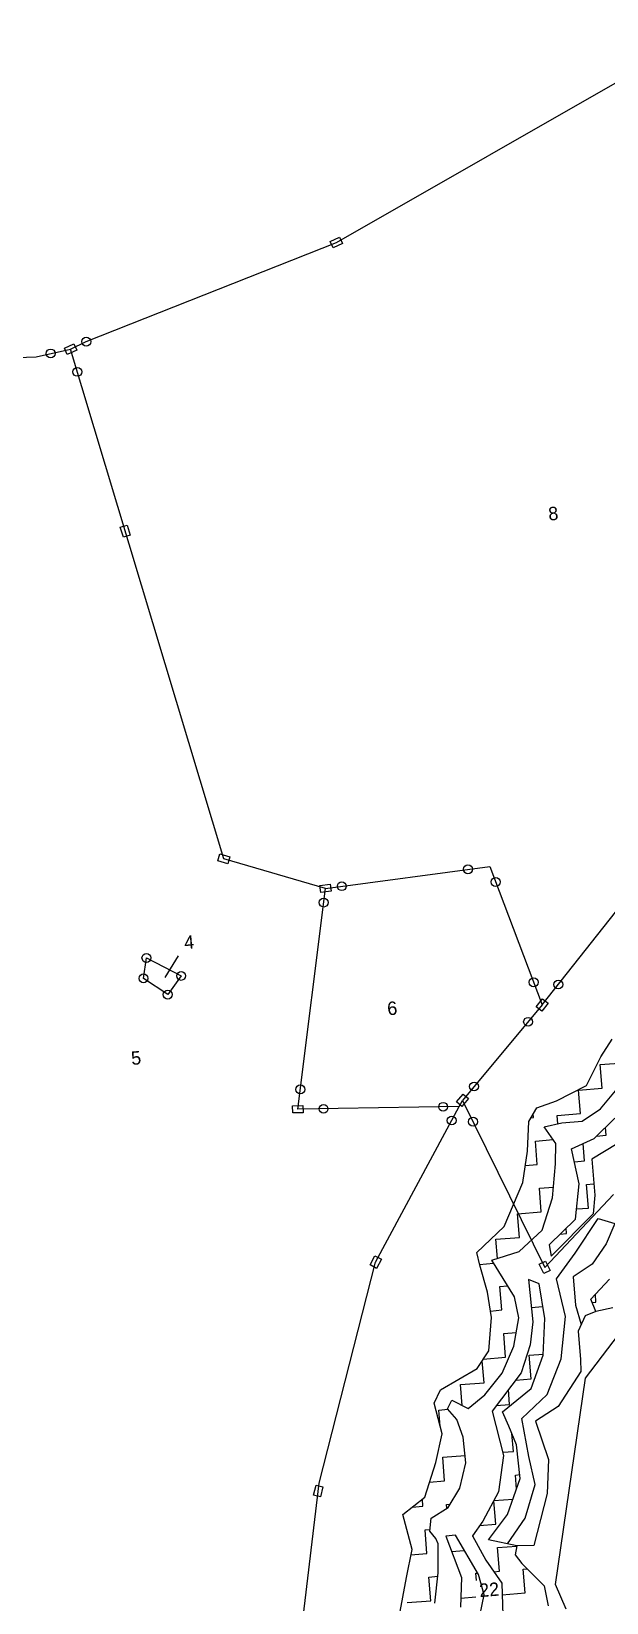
# Model space of a CAD drawing. Header units: metres. Extents: x 307122 to 311809, y 1926082 to 1930533.
# Drawn here: x 309685 to 310078, y 1929430 to 1930505 of the extents above; entities that cross this region are included whole.
import ezdxf

# ---------------------------------------------------------------- set-up
doc = ezdxf.new("R2010")
doc.units = ezdxf.units.M
for name, color, linetype in [('POLY_HATCH', 12, 'Continuous'), ('POLY_PARCEL', 6, 'Continuous'), ('TEXT_PARCEL', 7, 'Continuous'), ('V_BOUND_LINE', 7, 'Continuous')]:
    doc.layers.add(name, color=color, linetype=linetype)
doc.styles.add('TEXT_MAP', font='')
doc.styles.get('TEXT_MAP').set_extended_font_data('Kruti Dev 050')
doc.dimstyles.get("Standard").update_dxf_attribs({"dimtxt": 2.5, "dimasz": 2.5, "dimexe": 1.25, "dimexo": 0.625, "dimtad": 1, "dimdec": 4, "dimdsep": 46, "dimlunit": 6, "dimtxsty": 'Standard', "dimcen": 2.5, "dimadec": 0, "dimazin": 0, "dimtfac": 1, "dimtdec": 4, "dimtmove": 0, "dimatfit": 3, "dimfxl": 1, "dimtolj": 1, "dimtzin": 0, "dimarcsym": 0})

msp = doc.modelspace()

# ---------------------------------------------------------------- linework, layer by layer
for points in [[(309889.2, 1930361.2), (309895.6, 1930364.2), (309897.7, 1930359.8), (309891.3, 1930356.8)], [(309707.1, 1930288.3), (309713.5, 1930291.3), (309715.6, 1930286.9), (309709.1, 1930283.9)], [(309747.5, 1930158.9), (309745.4, 1930165.7), (309750.1, 1930167.1), (309752.2, 1930160.3)], [(309813.6, 1929942), (309820.4, 1929940), (309819, 1929935.3), (309812.2, 1929937.3)], [(309882.1, 1929920.4), (309889.1, 1929921.3), (309889.8, 1929916.5), (309882.7, 1929915.5)], [(310030.3, 1929837.4), (310034.6, 1929842.9), (310038.5, 1929839.9), (310034.1, 1929834.3)], [(309975.6, 1929772.2), (309980.2, 1929777.6), (309983.9, 1929774.5), (309979.4, 1929769)], [(309863.4, 1929769.6), (309870.5, 1929769.7), (309870.6, 1929764.8), (309863.5, 1929764.7)], [(309916.5, 1929660.6), (309919.8, 1929666.8), (309924.2, 1929664.5), (309920.8, 1929658.3)], [(310035.4, 1929654.7), (310032.3, 1929661.1), (310036.7, 1929663.3), (310039.8, 1929656.9)], [(309877.8, 1929503), (309879.5, 1929509.9), (309884.2, 1929508.8), (309882.6, 1929501.9)]]:
    msp.add_lwpolyline(points, close=True)
for centre in [(309722.1, 1930292.7), (309697.7, 1930284.6), (309716, 1930272), (309983.5, 1929931.5), (309897.1, 1929919.9), (310002.5, 1929922.8), (309884.7, 1929908.7), (309763.3, 1929870.8), (309761.3, 1929856.8), (309787.1, 1929858.5), (310028.5, 1929854.1), (310045.4, 1929852.6), (309777.9, 1929845.7), (310024.7, 1929827.1), (309868.7, 1929780.8), (309987.7, 1929782.8), (309884.6, 1929767.5), (309966.5, 1929768.9), (309972.4, 1929759.5), (309987, 1929758.7)]:
    msp.add_circle(centre, 3.04)
at = {"layer": 'POLY_HATCH'}
for p, q in [((310074.4, 1929803.1), (310082.2, 1929815.1)), ((310064.6, 1929783.5), (310074.4, 1929803.1)), ((310044.1, 1929773), (310064.6, 1929783.5)), ((310074.2, 1929767.5), (310084.5, 1929779.8)), ((310025.1, 1929758.8), (310030.6, 1929768.1)), ((310030.6, 1929768.1), (310044.1, 1929773)), ((310061.7, 1929759.1), (310074.2, 1929767.5)), ((310024.3, 1929738.6), (310025.1, 1929758.8)), ((310035.7, 1929755.2), (310047.9, 1929757.9)), ((310043.8, 1929743.7), (310035.7, 1929755.2)), ((310047.9, 1929757.9), (310061.7, 1929759.1)), ((310070, 1929747.2), (310084.1, 1929761.2)), ((310043.5, 1929729.9), (310043.8, 1929743.7)), ((310054.4, 1929740.2), (310070, 1929747.2)), ((310021, 1929717), (310024.3, 1929738.6)), ((310059.7, 1929716.2), (310054.4, 1929740.2)), ((310085.6, 1929743.5), (310068.3, 1929733)), ((310068.3, 1929733), (310070.3, 1929708.4)), ((310041.5, 1929706.6), (310043.5, 1929729.9)), ((310008.3, 1929687), (310021, 1929717)), ((310057.1, 1929692), (310059.7, 1929716.2)), ((310034.4, 1929684.4), (310041.5, 1929706.6)), ((310070.3, 1929708.4), (310069.2, 1929695.7)), ((310039.2, 1929674.4), (310057.1, 1929692)), ((310040.5, 1929666.7), (310069.2, 1929695.7)), ((310057, 1929668.7), (310072.7, 1929692.4)), ((310072.7, 1929692.4), (310084.2, 1929688.9)), ((309989.7, 1929669.1), (310008.3, 1929687)), ((310018.6, 1929669.9), (310034.4, 1929684.4)), ((310084.2, 1929688.9), (310078.1, 1929675.2)), ((309991.6, 1929660.5), (309989.7, 1929669.1)), ((309999.9, 1929663.8), (310018.6, 1929669.9)), ((310039.2, 1929674.4), (310040.5, 1929666.7)), ((310044.1, 1929651.2), (310057, 1929668.7)), ((310078.1, 1929675.2), (310068.5, 1929661.2)), ((309996.9, 1929642), (309991.6, 1929660.5)), ((310007.7, 1929651.3), (309999.9, 1929663.8)), ((310040.5, 1929666.7), (310040.5, 1929666.7)), ((310068.5, 1929661.2), (310055.6, 1929652.6)), ((310015.4, 1929638.8), (310007.7, 1929651.3)), ((310032.3, 1929647.6), (310024.9, 1929650.6)), ((310024.9, 1929650.6), (310027.9, 1929621.6)), ((310036.1, 1929624), (310032.3, 1929647.6)), ((310050.2, 1929625.3), (310044.1, 1929651.2)), ((310055.6, 1929652.6), (310057.2, 1929633.1)), ((310067.6, 1929637.2), (310080.4, 1929650.8)), ((309999.6, 1929624.6), (309996.9, 1929642)), ((310018.4, 1929624.4), (310015.4, 1929638.8)), ((310071.2, 1929628.7), (310067.6, 1929637.2)), ((310047.4, 1929596.3), (310050.2, 1929625.3)), ((310057.2, 1929633.1), (310061, 1929619.8)), ((310063.7, 1929625.8), (310059, 1929615.2)), ((310071.2, 1929628.7), (310063.7, 1929625.8)), ((310082.8, 1929631.2), (310071.2, 1929628.7)), ((309997.7, 1929601.8), (309999.6, 1929624.6)), ((310015, 1929605), (310018.4, 1929624.4)), ((310027.9, 1929621.6), (310026.2, 1929605.9)), ((310035.1, 1929598.8), (310036.1, 1929624)), ((310059, 1929615.2), (310060.6, 1929595.8)), ((310006.9, 1929586.6), (310015, 1929605)), ((310026.2, 1929605.9), (310020, 1929586.8)), ((309989.9, 1929589.8), (309997.7, 1929601.8)), ((310026.8, 1929576), (310035.1, 1929598.8)), ((310037.8, 1929571.9), (310047.4, 1929596.3)), ((310060.6, 1929595.8), (310060.8, 1929587.7)), ((309964.6, 1929575.2), (309989.9, 1929589.8)), ((309995, 1929571.7), (310006.9, 1929586.6)), ((310020, 1929586.8), (310000, 1929560.6)), ((310060.8, 1929587.7), (310045.2, 1929563.7)), ((309960.3, 1929566), (309964.6, 1929575.2)), ((309983.7, 1929562.3), (309995, 1929571.7)), ((310007.2, 1929560), (310026.8, 1929576)), ((310020.3, 1929555.6), (310037.8, 1929571.9)), ((309965.8, 1929545.1), (309960.3, 1929566)), ((309969.5, 1929562.2), (309972.5, 1929568.1)), ((309975.8, 1929554.9), (309969.5, 1929562.2)), ((309972.5, 1929568.1), (309983.7, 1929562.3)), ((310045.2, 1929563.7), (310029.7, 1929553.6)), ((309980.3, 1929542.8), (309975.8, 1929554.9)), ((310000, 1929560.6), (310007.9, 1929530.2)), ((310011.6, 1929550.2), (310007.2, 1929560)), ((310016.8, 1929537.5), (310011.6, 1929550.2)), ((310025.2, 1929529.6), (310020.3, 1929555.6)), ((310029.7, 1929553.6), (310038.6, 1929527.5)), ((309961.5, 1929525.4), (309965.8, 1929545.1)), ((309982.1, 1929525.2), (309980.3, 1929542.8)), ((310007.9, 1929530.2), (310004.5, 1929505.4)), ((310019.3, 1929514.4), (310016.8, 1929537.5)), ((310029.6, 1929510.4), (310025.2, 1929529.6)), ((309953.9, 1929501.6), (309961.5, 1929525.4)), ((309977.9, 1929507.8), (309982.1, 1929525.2)), ((310038.6, 1929527.5), (310037.7, 1929504.2)), ((309970, 1929494.7), (309977.9, 1929507.8)), ((310010.6, 1929489.7), (310019.3, 1929514.4)), ((310022.7, 1929487.4), (310029.6, 1929510.4)), ((309939, 1929489.8), (309953.9, 1929501.6)), ((310004.5, 1929505.4), (309993.6, 1929485.3)), ((310037.7, 1929504.2), (310028.7, 1929468.6)), ((309945.2, 1929465.9), (309939, 1929489.8)), ((309957.5, 1929478.4), (309958.2, 1929487.4)), ((309958.2, 1929487.4), (309970, 1929494.7)), ((309997.6, 1929472.5), (310010.6, 1929489.7)), ((310010.5, 1929469.8), (310022.7, 1929487.4)), ((309961.5, 1929473.4), (309957.5, 1929478.4)), ((309975, 1929475.6), (309968.3, 1929475)), ((309968.3, 1929475), (309979.1, 1929446.6)), ((309990.7, 1929448.7), (309975, 1929475.6)), ((309993.6, 1929485.3), (309986.6, 1929475.2)), ((309986.6, 1929475.2), (309995.8, 1929458.6)), ((309941.5, 1929446.6), (309945.2, 1929465.9)), ((309963.2, 1929469.7), (309961.5, 1929473.4)), ((309963.1, 1929449.8), (309963.2, 1929469.7)), ((310017, 1929468.4), (309997.6, 1929472.5)), ((310017, 1929468.4), (310015.9, 1929462.1)), ((310028.7, 1929468.6), (310017, 1929468.4)), ((309995.8, 1929458.6), (310006.6, 1929442.7)), ((310015.9, 1929462.1), (310020.3, 1929456.2)), ((310020.3, 1929456.2), (310035.7, 1929441)), ((309936.3, 1929419.7), (309941.5, 1929446.6)), ((309960.9, 1929429), (309963.1, 1929449.8)), ((309979.1, 1929446.6), (309978.5, 1929426.3)), ((309994.7, 1929434.9), (309990.7, 1929448.7)), ((310006.6, 1929442.7), (310007.3, 1929420.6)), ((309990.2, 1929413.8), (309994.7, 1929434.9)), ((310035.7, 1929441), (310038.4, 1929427.2))]:
    msp.add_line(p, q, dxfattribs=at)
at = {"layer": 'POLY_HATCH', "linetype": 'Continuous'}
for p, q in [((310074.1, 1929797.8), (310090.3, 1929799.1)), ((310074.1, 1929797.8), (310090.3, 1929799.1)), ((310075.5, 1929781.6), (310074.1, 1929797.8)), ((310075.5, 1929781.6), (310074.1, 1929797.8)), ((310059.3, 1929780.3), (310075.5, 1929781.6)), ((310059.3, 1929780.3), (310075.5, 1929781.6)), ((310060.7, 1929764.2), (310059.3, 1929780.3)), ((310060.7, 1929764.2), (310059.3, 1929780.3)), ((310026.6, 1929761.4), (310028.4, 1929761.5)), ((310026.6, 1929761.4), (310028.4, 1929761.5)), ((310028.4, 1929761.5), (310028.2, 1929764)), ((310028.4, 1929761.5), (310028.2, 1929764)), ((310044.5, 1929762.9), (310060.7, 1929764.2)), ((310044.5, 1929762.9), (310060.7, 1929764.2)), ((310045, 1929757.3), (310044.5, 1929762.9)), ((310045, 1929757.3), (310044.5, 1929762.9)), ((310078.1, 1929749.4), (310077.7, 1929754.8)), ((310029.7, 1929745.4), (310041.9, 1929746.4)), ((310029.7, 1929745.4), (310041.9, 1929746.4)), ((310031, 1929729.3), (310029.7, 1929745.4)), ((310031, 1929729.3), (310029.7, 1929745.4)), ((310063.3, 1929731.9), (310062.3, 1929743.8)), ((310071.6, 1929748.8), (310078.1, 1929749.4)), ((310022.7, 1929728.6), (310031, 1929729.3)), ((310022.7, 1929728.6), (310031, 1929729.3)), ((310056.4, 1929731.3), (310063.3, 1929731.9)), ((310032.4, 1929713.1), (310042.1, 1929713.9)), ((310032.4, 1929713.1), (310042.1, 1929713.9)), ((310033.7, 1929697), (310032.4, 1929713.1)), ((310033.7, 1929697), (310032.4, 1929713.1)), ((310064.6, 1929715.8), (310069.6, 1929716.2)), ((310066, 1929699.6), (310064.6, 1929715.8)), ((310017.5, 1929695.7), (310033.7, 1929697)), ((310017.5, 1929695.7), (310033.7, 1929697)), ((310018.9, 1929679.5), (310017.5, 1929695.7)), ((310018.9, 1929679.5), (310017.5, 1929695.7)), ((310057.9, 1929699), (310066, 1929699.6)), ((310002.7, 1929678.2), (310018.9, 1929679.5)), ((310002.7, 1929678.2), (310018.9, 1929679.5)), ((310046.7, 1929681.8), (310051.1, 1929682.2)), ((310051.1, 1929682.2), (310050.8, 1929685.9)), ((310003.8, 1929665.1), (310002.7, 1929678.2)), ((310003.8, 1929665.1), (310002.7, 1929678.2)), ((309991.5, 1929661), (310001.1, 1929661.8)), ((309991.5, 1929661), (310001.1, 1929661.8)), ((310005.4, 1929645.9), (310010.7, 1929646.4)), ((310005.4, 1929645.9), (310010.7, 1929646.4)), ((310006.7, 1929629.8), (310005.4, 1929645.9)), ((310006.7, 1929629.8), (310005.4, 1929645.9)), ((310071.2, 1929635.1), (310070.8, 1929640.6)), ((309998.9, 1929629.1), (310006.7, 1929629.8)), ((309998.9, 1929629.1), (310006.7, 1929629.8)), ((310026.9, 1929631.4), (310034.8, 1929632.1)), ((310068.6, 1929634.9), (310071.2, 1929635.1)), ((310008, 1929613.6), (310016.6, 1929614.3)), ((310008, 1929613.6), (310016.6, 1929614.3)), ((310009.3, 1929597.5), (310008, 1929613.6)), ((310009.3, 1929597.5), (310008, 1929613.6)), ((309994.5, 1929580), (309993.3, 1929595.1)), ((309994.5, 1929580), (309993.3, 1929595.1)), ((309994, 1929596.2), (310009.3, 1929597.5)), ((309994, 1929596.2), (310009.3, 1929597.5)), ((310025.5, 1929598.8), (310035.2, 1929599.6)), ((310026.8, 1929582.7), (310025.5, 1929598.8)), ((310016.2, 1929581.8), (310026.8, 1929582.7)), ((309978.4, 1929578.7), (309994.5, 1929580)), ((309978.4, 1929578.7), (309994.5, 1929580)), ((309979.6, 1929564.4), (309978.4, 1929578.7)), ((309979.6, 1929564.4), (309978.4, 1929578.7)), ((310012, 1929565.2), (310011.2, 1929575.3)), ((309963.6, 1929561.3), (309969.8, 1929561.8)), ((309963.6, 1929561.3), (309969.8, 1929561.8)), ((309964.5, 1929550.2), (309963.6, 1929561.3)), ((309964.5, 1929550.2), (309963.6, 1929561.3)), ((310002.9, 1929564.5), (310012, 1929565.2)), ((310014.6, 1929533), (310013.6, 1929545.3)), ((309966.2, 1929529), (309981.6, 1929530.2)), ((309966.2, 1929529), (309981.6, 1929530.2)), ((309967.5, 1929512.8), (309966.2, 1929529)), ((309967.5, 1929512.8), (309966.2, 1929529)), ((310007.3, 1929532.4), (310014.6, 1929533)), ((309957.2, 1929512), (309967.5, 1929512.8)), ((309957.2, 1929512), (309967.5, 1929512.8)), ((310016, 1929516.8), (310019, 1929517.1)), ((310016.8, 1929507.1), (310016, 1929516.8)), ((309952.7, 1929495.4), (309952.3, 1929500.3)), ((309952.7, 1929495.4), (309952.3, 1929500.3)), ((309968.9, 1929496.7), (309971.3, 1929496.9)), ((309968.9, 1929496.7), (309971.3, 1929496.9)), ((309969.1, 1929494.1), (309968.9, 1929496.7)), ((309969.1, 1929494.1), (309968.9, 1929496.7)), ((310001.2, 1929499.4), (310014.4, 1929500.4)), ((310002.5, 1929483.2), (310001.2, 1929499.2)), ((309945.3, 1929494.8), (309952.7, 1929495.4)), ((309945.3, 1929494.8), (309952.7, 1929495.4)), ((309954.1, 1929479.2), (309957.6, 1929479.5)), ((309954.1, 1929479.2), (309957.6, 1929479.5)), ((309955.4, 1929463.1), (309954.1, 1929479.2)), ((309955.4, 1929463.1), (309954.1, 1929479.2)), ((309986.9, 1929474.7), (309986.9, 1929475.5)), ((309991.5, 1929482.3), (310002.5, 1929483.2)), ((309972.3, 1929464.5), (309981, 1929465.2)), ((310003.8, 1929467.1), (310016.9, 1929468.2)), ((310005.1, 1929450.9), (310003.8, 1929467.1)), ((309944.5, 1929462.2), (309955.4, 1929463.1)), ((309944.5, 1929462.2), (309955.4, 1929463.1)), ((309956.7, 1929447), (309962.8, 1929447.5)), ((309956.7, 1929447), (309962.8, 1929447.5)), ((309958, 1929430.8), (309956.7, 1929447)), ((309958, 1929430.8), (309956.7, 1929447)), ((309989, 1929449.6), (309990.1, 1929449.7)), ((309989.4, 1929444.6), (309989, 1929449.6)), ((310001.2, 1929450.6), (310005.1, 1929450.9)), ((310021.3, 1929452.3), (310024.1, 1929452.5)), ((310022.6, 1929436.1), (310021.3, 1929452.3)), ((309978.6, 1929432.5), (309988.9, 1929433.4)), ((310006.9, 1929434.8), (310022.6, 1929436.1)), ((309941.9, 1929429.5), (309958, 1929430.8)), ((309941.9, 1929429.5), (309958, 1929430.8))]:
    msp.add_line(p, q, dxfattribs=at)
at = {"layer": 'POLY_PARCEL'}
for p, q in [((309816.3, 1929938.6), (309711.3, 1930287.6)), ((310034.4, 1929838.6), (310168.4, 1930008.7)), ((309885.9, 1929918.4), (309816.3, 1929938.6)), ((309885.9, 1929918.4), (309998.4, 1929933.5)), ((309998.4, 1929933.5), (310034.4, 1929838.6)), ((309867, 1929767.2), (309885.9, 1929918.4)), ((309761.3, 1929856.8), (309763.3, 1929870.8)), ((309763.3, 1929870.8), (309787.1, 1929858.5)), ((309777.9, 1929845.7), (309761.3, 1929856.8)), ((309787.1, 1929858.5), (309777.9, 1929845.7)), ((310034.4, 1929838.6), (309979.8, 1929773.3)), ((309977.5, 1929769.1), (309867, 1929767.2)), ((309920.3, 1929662.5), (309977.5, 1929769.1)), ((309977.5, 1929769.1), (309979.8, 1929773.3)), ((309979.8, 1929773.3), (310036.1, 1929659)), ((310036.1, 1929659), (310083.1, 1929708.9)), ((309881.7, 1929511.2), (309920.3, 1929662.5)), ((310064, 1929583.2), (310109.5, 1929643)), ((310043.4, 1929441.8), (310064, 1929583.2)), ((309859.4, 1929326.4), (309881.7, 1929511.2)), ((310050.8, 1929424.9), (310043.4, 1929441.8))]:
    msp.add_line(p, q, dxfattribs=at)
at = {"layer": 'V_BOUND_LINE'}
for p, q in [((309893.5, 1930360.5), (310146.1, 1930505.1)), ((309722.1, 1930292.7), (309893.5, 1930360.5)), ((309711.3, 1930287.6), (309722.1, 1930292.7)), ((309380.5, 1930270.9), (309687.9, 1930282.4)), ((309687.9, 1930282.4), (309711.3, 1930287.6))]:
    msp.add_line(p, q, dxfattribs=at)

# ---------------------------------------------------------------- texts
at = {"layer": 'TEXT_PARCEL', "style": 'TEXT_MAP'}
for s, p in [('8', (310038.9, 1930170.2)), ('4', (309789.5, 1929876.8)), ('6', (309928.6, 1929831.5)), ('5', (309753.2, 1929797.5)), ('22', (309991.6, 1929433.2))]:
    msp.add_text(s, height=9.18, rotation=4.6893, dxfattribs=at).set_placement(p)

# ---------------------------------------------------------------- leaders
msp.add_leader([(309785.1, 1929872.3), (309775.8, 1929857.4)], dimstyle='Standard', override={"dimtxt": 2.5, "dimasz": 2.5, "dimexe": 1.25, "dimexo": 0.625, "dimgap": 0.625, "dimtad": 1, "dimtih": 0, "dimtoh": 0, "dimzin": 8, "dimcen": 2.5, "dimtofl": 1})

doc.saveas('drawing.dxf')
